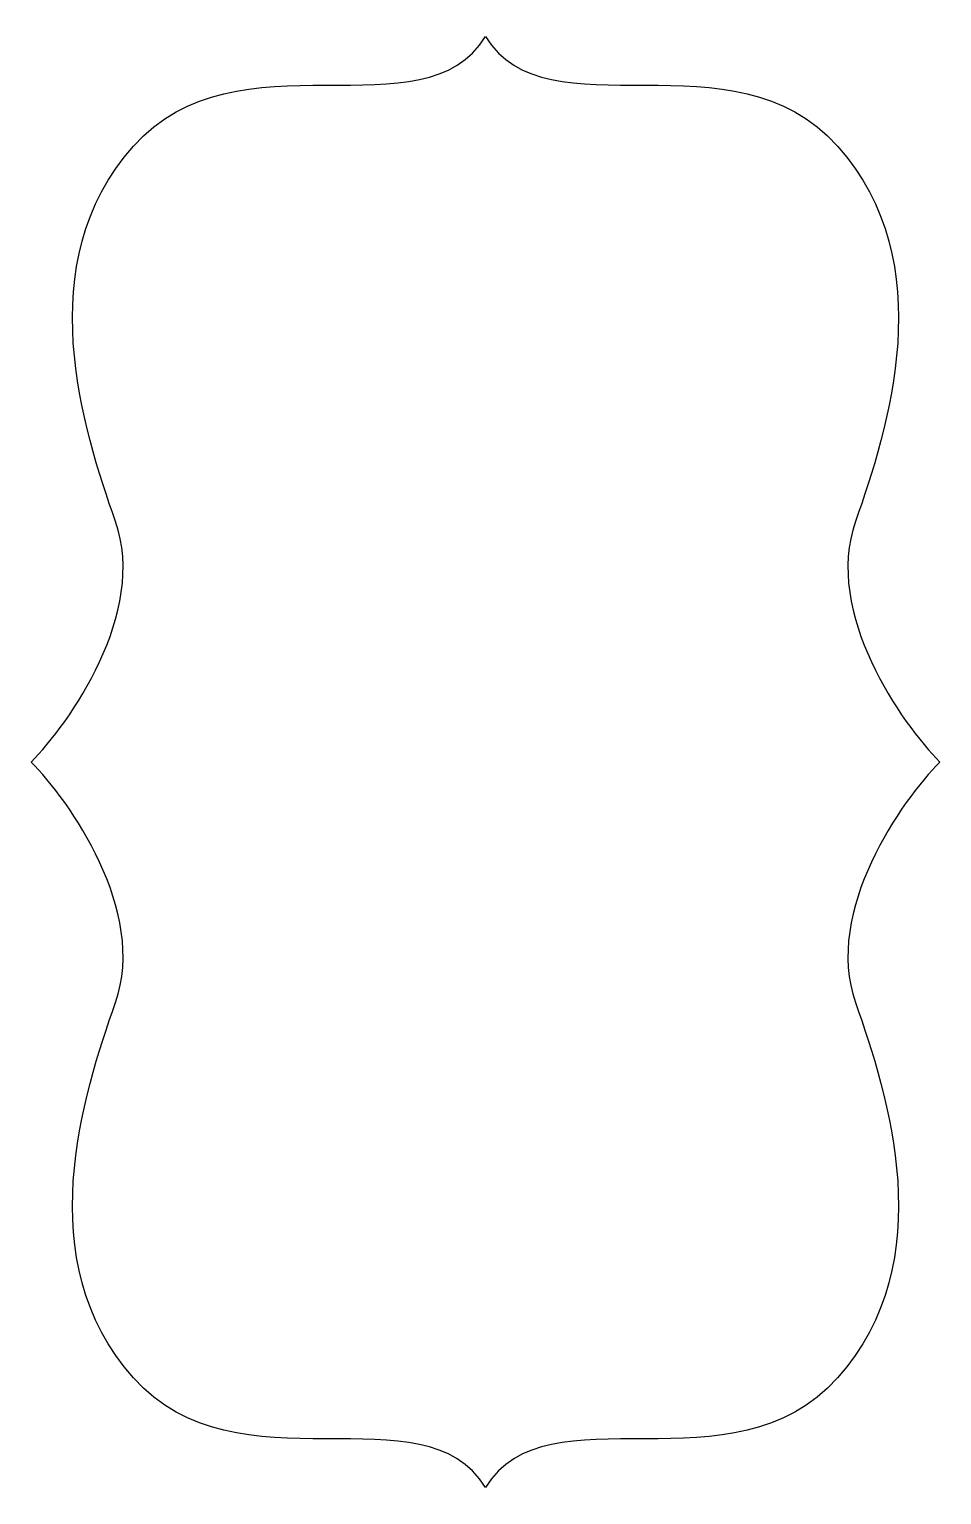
# Model space of a CAD drawing. Header units: centimetres. Extents: x -4.2 to 4.2, y -6.7 to 6.7.
import ezdxf

# ---------------------------------------------------------------- set-up
doc = ezdxf.new("R2010")
doc.units = ezdxf.units.CM
doc.header["$MEASUREMENT"] = 0
doc.layers.add('Camada 1', color=7, linetype='Continuous')

msp = doc.modelspace()

# ---------------------------------------------------------------- linework, layer by layer
at = {"layer": 'Camada 1'}
msp.add_open_spline([(4.14332, -0.00001), (3.79941, 0.34392), (3.07882, 1.35926), (3.37359, 2.19447), (3.37359, 2.19447), (3.66836, 3.02968), (4.15969, 4.5527), (3.20984, 5.6172), (3.20984, 5.6172), (2.25999, 6.68175), (0.55682, 5.69911), (0, 6.61621), (0, 6.61621), (-0.55682, 5.69911), (-2.25999, 6.68175), (-3.20985, 5.61722), (-3.20985, 5.61722), (-4.15971, 4.55269), (-3.6684, 3.0297), (-3.3736, 2.19449), (-3.3736, 2.19449), (-3.0788, 1.35928), (-3.79939, 0.34392), (-4.14332, -0.00001), (-4.14332, -0.00001), (-3.79939, -0.34394), (-3.07882, -1.35928), (-3.37359, -2.19449), (-3.37359, -2.19449), (-3.66836, -3.0297), (-4.15967, -4.55272), (-3.20984, -5.61722), (-3.20984, -5.61722), (-2.26001, -6.68172), (-0.55681, -5.69911), (0.00001, -6.61621), (0.00001, -6.61621), (0.55683, -5.69911), (2.26, -6.68175), (3.20983, -5.61722), (3.20983, -5.61722), (4.15968, -4.55272), (3.66838, -3.0297), (3.37358, -2.19449), (3.37358, -2.19449), (3.07878, -1.35928), (3.79942, -0.34392), (4.14332, -0.00001)], degree=3, knots=[0, 0, 0, 0, 0.07692308, 0.07692308, 0.07692308, 0.07692308, 0.15384615, 0.15384615, 0.15384615, 0.15384615, 0.23076923, 0.23076923, 0.23076923, 0.23076923, 0.30769231, 0.30769231, 0.30769231, 0.30769231, 0.38461538, 0.38461538, 0.38461538, 0.38461538, 0.46153846, 0.46153846, 0.46153846, 0.46153846, 0.53846154, 0.53846154, 0.53846154, 0.53846154, 0.61538462, 0.61538462, 0.61538462, 0.61538462, 0.69230769, 0.69230769, 0.69230769, 0.69230769, 0.76923077, 0.76923077, 0.76923077, 0.76923077, 0.84615385, 0.84615385, 0.84615385, 0.84615385, 1, 1, 1, 1], dxfattribs=at)

doc.saveas('drawing.dxf')
